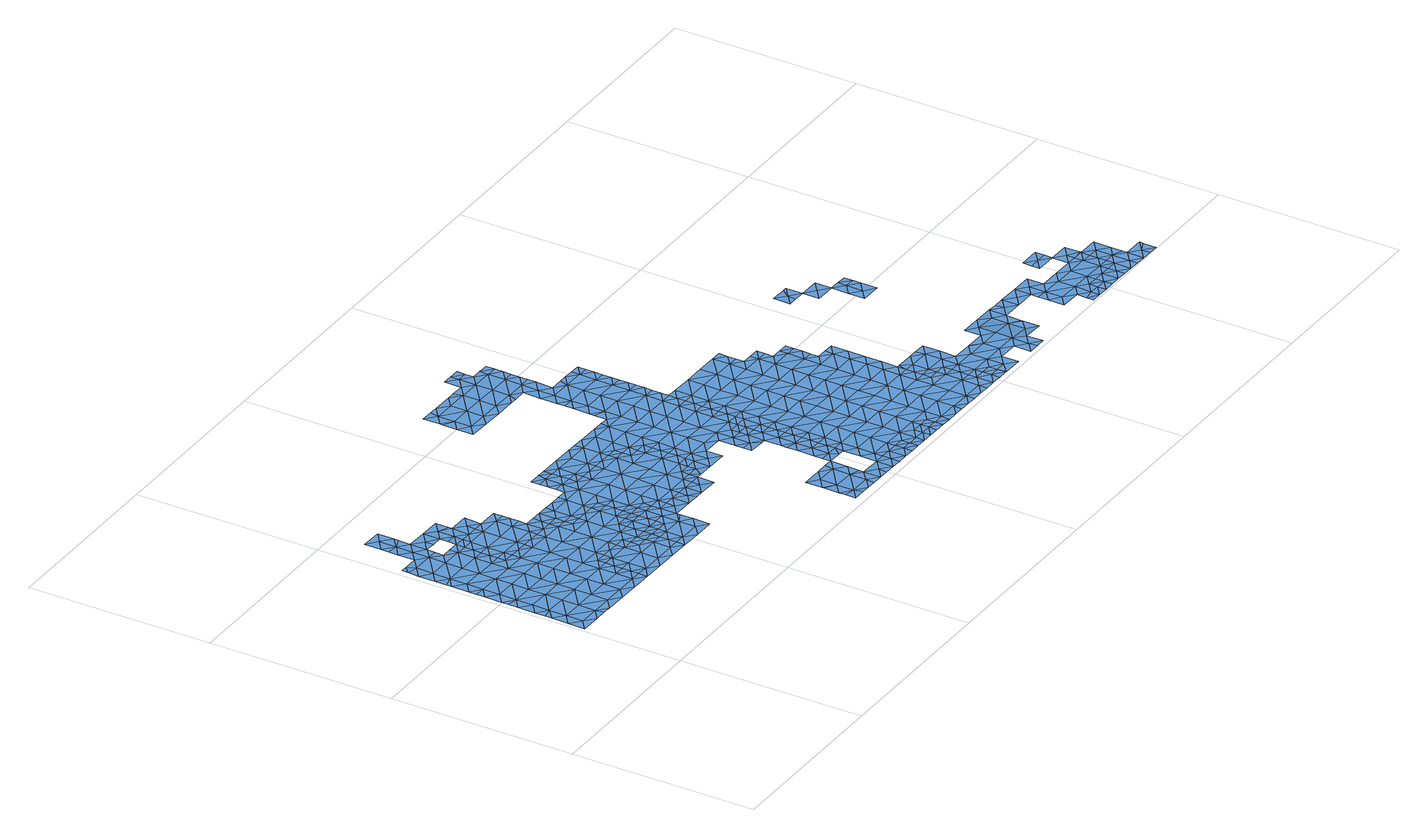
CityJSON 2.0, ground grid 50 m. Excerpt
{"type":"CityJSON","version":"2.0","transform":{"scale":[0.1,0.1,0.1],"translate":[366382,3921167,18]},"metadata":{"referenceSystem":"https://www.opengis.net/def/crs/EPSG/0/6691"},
"CityObjects":{
"waterbody1":{"type":"WaterBody","attributes":{"name":"9","class":"1140","function":"1","WaterBodyRiverFloodingRiskAttribute.description":"5","WaterBodyRiverFloodingRiskAttribute.rankOrg":"1","WaterBodyRiverFloodingRiskAttribute.adminType":"2","WaterBodyRiverFloodingRiskAttribute.scale":"L1"},"geometry":[{"type":"MultiSurface","lod":"1","boundaries":[[[0,1,2]],[[2,1,3]],[[2,3,4]],[[2,4,5]],[[2,5,6]],[[7,6,5]],[[8,9,10]],[[10,11,12]],[[10,12,13]],[[10,13,8]],[[8,13,14]],[[15,14,13]],[[16,17,18]],[[19,17,16]],[[17,19,20]],[[21,20,19]],[[20,21,22]],[[23,22,21]],[[22,23,24]],[[23,25,24]],[[26,27,28]],[[29,30,31]],[[32,33,34]],[[29,35,36]],[[37,33,32]],[[38,28,27]],[[38,27,39]],[[40,39,27]],[[41,42,43]],[[44,41,43]],[[45,44,46]],[[45,46,32]],[[47,45,32]],[[48,49,37]],[[50,51,52]],[[53,54,50]],[[55,56,53]],[[55,57,56]],[[55,53,58]],[[58,59,60]],[[60,61,62]],[[63,64,65]],[[66,67,68]],[[69,70,71]],[[62,72,1]],[[73,71,70]],[[74,71,73]],[[68,71,74]],[[67,71,68]],[[71,67,75]],[[1,72,3]],[[4,3,76]],[[6,0,2]],[[10,9,77]],[[13,12,15]],[[11,10,18]],[[78,19,16]],[[79,17,20]],[[80,79,20]],[[19,81,21]],[[80,20,22]],[[82,23,21]],[[22,24,83]],[[84,83,24]],[[25,84,24]],[[85,40,27]],[[86,43,42]],[[44,43,46]],[[46,37,32]],[[34,47,32]],[[47,34,87]],[[87,34,88]],[[37,49,33]],[[35,89,36]],[[61,90,91]],[[92,93,91]],[[94,78,16]],[[93,95,91]],[[62,61,72]],[[91,72,61]],[[72,91,95]],[[72,95,3]],[[95,96,3]],[[4,76,77]],[[77,76,10]],[[10,76,18]],[[18,94,16]],[[76,94,18]],[[76,3,94]],[[96,94,3]],[[21,81,92]],[[92,82,21]],[[97,92,91]],[[97,91,98]],[[98,91,90]],[[99,98,90]],[[89,100,101]],[[102,100,48]],[[103,37,46]],[[104,103,105]],[[106,107,104]],[[102,108,109]],[[110,111,107]],[[112,113,111]],[[114,109,108]],[[115,116,113]],[[117,118,114]],[[75,119,69]],[[75,69,71]],[[120,121,68]],[[121,66,68]],[[114,118,109]],[[100,102,109]],[[100,109,118]],[[100,118,101]],[[101,118,117]],[[122,101,117]],[[123,124,36]],[[124,125,36]],[[125,30,29]],[[36,125,29]],[[51,123,52]],[[52,123,36]],[[89,52,36]],[[50,52,89]],[[101,50,89]],[[101,122,50]],[[50,122,53]],[[53,122,58]],[[58,122,117]],[[59,58,117]],[[59,117,114]],[[126,127,116]],[[127,128,129]],[[61,60,90]],[[130,99,90]],[[131,115,132]],[[133,134,135]],[[136,112,137]],[[138,139,136]],[[136,140,138]],[[141,73,70]],[[73,142,74]],[[143,68,74]],[[144,26,28]],[[120,68,143]],[[144,143,26]],[[26,143,74]],[[142,26,74]],[[26,142,145]],[[145,146,147]],[[110,107,106]],[[110,106,148]],[[43,103,46]],[[105,103,43]],[[43,86,105]],[[86,149,105]],[[147,150,145]],[[145,150,26]],[[150,27,26]],[[85,27,150]],[[151,40,85]],[[149,152,105]],[[152,104,105]],[[153,104,152]],[[153,106,104]],[[148,146,110]],[[110,146,145]],[[110,145,142]],[[142,111,110]],[[142,112,111]],[[142,137,112]],[[137,142,73]],[[136,137,140]],[[140,137,73]],[[141,140,73]],[[139,138,154]],[[139,133,136]],[[136,133,135]],[[136,135,112]],[[135,113,112]],[[135,115,113]],[[115,135,132]],[[134,132,135]],[[131,155,115]],[[116,115,155]],[[126,116,155]],[[128,130,129]],[[129,130,90]],[[129,90,60]],[[129,60,59]],[[129,59,127]],[[127,59,116]],[[116,59,114]],[[116,114,113]],[[113,114,108]],[[113,108,111]],[[111,108,107]],[[102,107,108]],[[107,102,104]],[[102,48,104]],[[104,48,103]],[[103,48,37]],[[100,49,48]],[[49,100,89]],[[35,49,89]],[[49,35,33]],[[29,33,35]],[[33,29,34]],[[34,29,31]],[[88,34,31]],[[156,88,31]],[[31,30,156]],[[50,157,51]],[[157,50,54]],[[56,54,53]],[[65,57,55]],[[65,55,63]],[[58,63,55]],[[60,63,58]],[[63,60,62]],[[63,62,64]],[[64,62,158]],[[158,62,159]],[[1,159,62]],[[159,1,0]]]}]},
"waterbody2":{"type":"WaterBody","attributes":{"name":"9","class":"1140","function":"1","WaterBodyRiverFloodingRiskAttribute.description":"5","WaterBodyRiverFloodingRiskAttribute.rankOrg":"2","WaterBodyRiverFloodingRiskAttribute.adminType":"2","WaterBodyRiverFloodingRiskAttribute.scale":"L1"},"geometry":[{"type":"MultiSurface","lod":"1","boundaries":[[[160,161,162]],[[147,146,162]],[[161,163,151]],[[161,164,163]],[[165,163,164]],[[166,163,165]],[[149,86,167]],[[162,150,147]],[[85,150,162]],[[163,166,168]],[[39,40,168]],[[42,41,169]],[[148,160,146]],[[42,169,86]],[[169,167,86]],[[161,167,169]],[[161,160,167]],[[167,152,149]],[[161,151,162]],[[153,152,160]],[[161,169,164]],[[170,165,171]],[[165,172,171]],[[169,41,173]],[[164,169,173]],[[172,164,173]],[[160,152,167]],[[146,160,162]],[[162,151,85]],[[40,151,163]],[[165,164,172]],[[165,170,166]],[[148,106,160]],[[168,40,163]],[[106,153,160]]]}]},
"waterbody3":{"type":"WaterBody","attributes":{"name":"9","class":"1140","function":"1","WaterBodyRiverFloodingRiskAttribute.description":"5","WaterBodyRiverFloodingRiskAttribute.rankOrg":"2","WaterBodyRiverFloodingRiskAttribute.adminType":"2","WaterBodyRiverFloodingRiskAttribute.scale":"L1"},"geometry":[{"type":"MultiSurface","lod":"1","boundaries":[[[174,28,175]],[[176,38,39]],[[174,175,177]],[[174,177,178]],[[178,121,120]],[[120,143,174]],[[28,38,175]],[[174,143,144]],[[176,179,175]],[[38,176,175]],[[178,120,174]],[[144,28,174]],[[180,177,175]],[[180,175,179]]]}]},
"waterbody4":{"type":"WaterBody","attributes":{"name":"9","class":"1140","function":"1","WaterBodyRiverFloodingRiskAttribute.description":"5","WaterBodyRiverFloodingRiskAttribute.rankOrg":"2","WaterBodyRiverFloodingRiskAttribute.adminType":"2","WaterBodyRiverFloodingRiskAttribute.scale":"L1"},"geometry":[{"type":"MultiSurface","lod":"1","boundaries":[[[181,182,183]],[[184,185,186]],[[184,187,185]],[[184,188,187]],[[189,188,184]],[[189,119,188]],[[69,119,189]],[[119,190,188]],[[75,190,119]],[[189,184,191]],[[192,191,184]],[[191,192,193]],[[194,192,195]],[[196,197,198]],[[195,199,194]],[[199,195,196]],[[195,200,196]],[[193,201,191]],[[191,201,202]],[[195,192,184]],[[198,203,196]],[[191,204,189]],[[204,70,189]],[[188,190,187]],[[205,185,187]],[[182,185,205]],[[185,182,206]],[[181,206,182]],[[207,208,209]],[[183,182,210]],[[84,211,212]],[[84,213,211]],[[25,213,84]],[[25,23,213]],[[214,213,23]],[[215,213,214]],[[215,216,213]],[[215,217,216]],[[218,217,215]],[[218,155,217]],[[126,155,218]],[[99,130,215]],[[215,98,99]],[[97,82,92]],[[82,97,214]],[[98,214,97]],[[128,218,130]],[[128,127,218]],[[205,210,182]],[[187,219,205]],[[220,205,219]],[[221,205,220]],[[221,222,205]],[[223,222,221]],[[223,221,224]],[[223,224,225]],[[224,226,225]],[[224,207,226]],[[224,227,207]],[[227,224,228]],[[220,228,224]],[[228,229,227]],[[228,230,229]],[[231,227,229]],[[227,231,232]],[[209,233,207]],[[234,207,233]],[[235,223,236]],[[235,237,223]],[[237,238,223]],[[239,240,238]],[[237,239,238]],[[241,242,243]],[[242,236,225]],[[243,242,225]],[[126,218,127]],[[155,131,217]],[[218,215,130]],[[216,217,244]],[[214,98,215]],[[214,23,82]],[[211,213,216]],[[245,212,211]],[[246,247,229]],[[248,246,229]],[[248,229,230]],[[219,230,228]],[[187,190,219]],[[249,250,66]],[[121,249,66]],[[75,67,190]],[[238,240,251]],[[238,222,223]],[[210,205,222]],[[252,183,210]],[[253,200,195]],[[186,253,195]],[[254,255,202]],[[154,202,255]],[[154,204,202]],[[154,138,204]],[[139,154,256]],[[139,256,133]],[[133,256,257]],[[258,257,256]],[[259,260,244]],[[211,244,260]],[[211,216,244]],[[211,260,245]],[[259,244,257]],[[261,257,244]],[[217,261,244]],[[217,132,261]],[[131,132,217]],[[262,185,206]],[[184,186,195]],[[220,219,228]],[[221,220,224]],[[236,223,225]],[[140,141,138]],[[250,67,66]],[[67,250,190]],[[190,250,219]],[[219,250,230]],[[250,248,230]],[[249,248,250]],[[243,225,226]],[[196,203,199]],[[201,254,202]],[[256,154,255]],[[191,202,204]],[[138,141,204]],[[257,261,133]],[[255,258,256]],[[132,134,261]],[[134,133,261]],[[226,207,234]],[[208,207,227]],[[263,229,247]],[[141,70,204]],[[70,69,189]],[[263,231,229]],[[232,208,227]],[[251,264,238]],[[238,264,222]],[[264,210,222]],[[265,210,264]],[[265,252,210]],[[266,252,265]],[[262,186,185]],[[200,267,196]],[[267,197,196]],[[197,267,268]]]}]},
"waterbody5":{"type":"WaterBody","attributes":{"name":"9","class":"1140","function":"1","WaterBodyRiverFloodingRiskAttribute.description":"5","WaterBodyRiverFloodingRiskAttribute.rankOrg":"1","WaterBodyRiverFloodingRiskAttribute.adminType":"2","WaterBodyRiverFloodingRiskAttribute.scale":"L1"},"geometry":[{"type":"MultiSurface","lod":"1","boundaries":[[[269,270,271]],[[249,121,272]],[[246,249,272]],[[249,246,248]],[[231,273,274]],[[179,176,275]],[[177,276,272]],[[272,276,247]],[[274,208,232]],[[277,278,279]],[[277,233,278]],[[170,171,280]],[[280,166,170]],[[276,281,282]],[[283,273,231]],[[280,281,275]],[[168,275,39]],[[281,280,270]],[[209,208,278]],[[282,281,284]],[[284,281,269]],[[270,280,285]],[[232,231,274]],[[273,286,274]],[[280,171,285]],[[180,179,276]],[[282,273,283]],[[275,168,166]],[[283,231,263]],[[263,247,283]],[[178,272,121]],[[279,208,274]],[[275,281,179]],[[176,39,275]],[[177,180,276]],[[276,282,247]],[[177,272,178]],[[247,246,272]],[[247,282,283]],[[279,274,286]],[[208,279,278]],[[233,209,278]],[[270,285,271]],[[270,269,281]],[[166,280,275]],[[179,281,276]]]}]},
"waterbody6":{"type":"WaterBody","attributes":{"name":"9","class":"1140","function":"1","WaterBodyRiverFloodingRiskAttribute.description":"5","WaterBodyRiverFloodingRiskAttribute.rankOrg":"1","WaterBodyRiverFloodingRiskAttribute.adminType":"2","WaterBodyRiverFloodingRiskAttribute.scale":"L1"},"geometry":[{"type":"MultiSurface","lod":"1","boundaries":[[[287,288,289]],[[290,291,292]],[[293,291,290]],[[293,294,291]],[[295,296,297]],[[295,298,296]],[[299,298,300]],[[299,301,298]],[[302,301,299]],[[303,301,302]],[[304,305,306]],[[304,307,308]],[[308,307,309]],[[310,309,307]],[[310,311,309]],[[310,312,311]],[[313,314,299]],[[315,234,233]],[[316,317,318]],[[319,317,320]],[[321,320,322]],[[323,322,324]],[[325,326,327]],[[328,329,324]],[[326,330,331]],[[332,333,334]],[[292,291,332]],[[335,305,336]],[[337,338,339]],[[340,338,341]],[[342,343,341]],[[344,343,342]],[[345,341,343]],[[345,340,341]],[[346,340,345]],[[347,348,349]],[[346,350,351]],[[352,353,354]],[[355,352,354]],[[356,357,355]],[[358,359,360]],[[287,359,288]],[[361,362,288]],[[363,364,356]],[[362,361,365]],[[366,365,367]],[[239,367,240]],[[363,264,251]],[[265,264,363]],[[363,266,265]],[[368,183,252]],[[369,183,368]],[[370,206,369]],[[253,370,200]],[[206,181,369]],[[181,183,369]],[[262,206,370]],[[253,186,370]],[[262,370,186]],[[234,315,371]],[[372,373,374]],[[242,241,375]],[[319,376,377]],[[378,379,380]],[[378,380,375]],[[380,381,375]],[[375,236,242]],[[366,237,235]],[[366,367,237]],[[239,237,367]],[[235,236,366]],[[366,236,375]],[[375,381,366]],[[366,381,365]],[[381,382,365]],[[382,383,384]],[[385,386,383]],[[323,387,322]],[[294,388,389]],[[294,389,291]],[[332,291,333]],[[389,333,291]],[[243,226,371]],[[390,391,392]],[[362,365,393]],[[365,382,393]],[[393,382,394]],[[394,395,396]],[[383,386,384]],[[384,386,397]],[[382,384,394]],[[394,384,395]],[[397,395,384]],[[396,390,394]],[[394,390,392]],[[394,392,393]],[[393,392,362]],[[289,362,392]],[[289,288,362]],[[398,287,289]],[[399,287,398]],[[346,351,340]],[[351,350,400]],[[351,400,401]],[[401,358,351]],[[351,358,360]],[[351,360,340]],[[340,360,338]],[[360,359,287]],[[360,287,338]],[[338,287,339]],[[399,339,287]],[[402,398,289]],[[402,289,403]],[[403,289,392]],[[391,403,392]],[[329,323,324]],[[387,404,322]],[[321,322,404]],[[405,376,319]],[[319,320,405]],[[406,385,407]],[[407,385,383]],[[407,383,376]],[[376,383,377]],[[377,383,382]],[[377,382,381]],[[380,377,381]],[[379,377,380]],[[377,379,319]],[[318,317,319]],[[379,318,319]],[[378,374,373]],[[374,378,375]],[[374,375,241]],[[374,241,372]],[[315,372,371]],[[371,372,241]],[[371,241,243]],[[371,226,234]],[[370,408,200]],[[408,370,369]],[[409,369,368]],[[409,368,354]],[[410,354,368]],[[354,410,355]],[[410,356,355]],[[410,363,356]],[[363,410,266]],[[266,410,368]],[[252,266,368]],[[251,240,363]],[[240,364,363]],[[367,364,240]],[[364,367,365]],[[364,365,361]],[[364,361,356]],[[356,361,357]],[[357,361,288]],[[357,288,359]],[[358,357,359]],[[357,358,355]],[[355,358,401]],[[411,355,401]],[[355,411,352]],[[348,350,346]],[[348,346,349]],[[349,346,345]],[[301,349,296]],[[296,349,345]],[[296,345,343]],[[412,296,343]],[[413,412,343]],[[344,413,343]],[[414,342,341]],[[414,341,415]],[[415,341,338]],[[337,415,338]],[[312,314,311]],[[416,308,309]],[[336,308,416]],[[305,304,308]],[[417,317,316]],[[418,317,417]],[[419,317,418]],[[419,320,317]],[[320,419,322]],[[419,324,322]],[[327,324,419]],[[326,324,327]],[[326,328,324]],[[331,328,326]],[[334,330,332]],[[330,326,332]],[[332,326,420]],[[421,297,412]],[[422,421,412]],[[423,422,412]],[[325,420,326]],[[332,420,292]],[[424,309,311]],[[354,353,409]],[[347,349,303]],[[303,349,301]],[[314,302,299]],[[313,299,300]],[[300,425,313]],[[298,301,296]],[[297,296,412]],[[423,412,413]],[[426,335,427]],[[335,426,428]],[[305,335,428]],[[335,336,429]],[[430,431,432]],[[433,424,434]],[[434,424,311]],[[434,311,313]],[[434,313,435]],[[434,435,436]],[[305,428,306]],[[336,305,308]],[[335,429,427]],[[429,437,427]],[[438,439,440]],[[441,438,433]],[[442,441,433]],[[443,444,439]],[[439,444,440]],[[336,416,431]],[[309,424,416]],[[434,445,433]],[[313,311,314]],[[435,313,425]],[[436,445,434]],[[433,445,442]],[[441,442,446]],[[429,447,437]],[[353,448,409]],[[448,449,409]],[[408,450,451]],[[408,451,268]],[[268,267,408]],[[408,267,200]],[[408,369,450]],[[450,369,409]],[[451,450,449]],[[449,450,409]],[[429,452,453]],[[336,452,429]],[[336,431,452]],[[452,431,430]],[[432,431,454]],[[454,431,455]],[[455,431,416]],[[424,455,416]],[[455,424,433]],[[452,430,453]],[[456,454,440]],[[455,440,454]],[[455,438,440]],[[444,456,440]],[[455,433,438]],[[447,429,453]]]}]},
"waterbody7":{"type":"WaterBody","attributes":{"name":"9","class":"1140","function":"1","WaterBodyRiverFloodingRiskAttribute.description":"5","WaterBodyRiverFloodingRiskAttribute.rankOrg":"1","WaterBodyRiverFloodingRiskAttribute.adminType":"2","WaterBodyRiverFloodingRiskAttribute.scale":"L1"},"geometry":[{"type":"MultiSurface","lod":"1","boundaries":[[[457,458,459]],[[458,460,459]],[[461,462,463]],[[461,463,464]],[[465,464,463]],[[466,465,463]],[[465,467,468]],[[468,467,469]],[[469,467,470]],[[471,469,470]],[[460,458,472]],[[458,473,472]],[[474,460,472]],[[460,474,475]],[[459,476,457]],[[477,476,459]],[[459,467,477]],[[478,479,480]],[[462,480,479]],[[457,293,481]],[[467,459,470]],[[462,479,463]],[[482,464,468]],[[466,463,479]],[[464,465,468]],[[482,468,469]],[[483,480,462]],[[483,484,480]],[[485,480,484]],[[480,485,478]],[[478,485,486]],[[460,487,470]],[[488,457,481]],[[470,487,471]],[[460,489,487]],[[475,489,460]],[[488,490,491]],[[490,492,491]],[[458,491,492]],[[491,458,457]],[[459,460,470]],[[491,457,488]],[[473,458,492]],[[476,293,457]]]}]},
"waterbody8":{"type":"WaterBody","attributes":{"name":"9","class":"1140","function":"1","WaterBodyRiverFloodingRiskAttribute.description":"5","WaterBodyRiverFloodingRiskAttribute.rankOrg":"2","WaterBodyRiverFloodingRiskAttribute.adminType":"2","WaterBodyRiverFloodingRiskAttribute.scale":"L1"},"geometry":[{"type":"MultiSurface","lod":"1","boundaries":[[[465,493,494]],[[465,466,493]],[[494,495,388]],[[494,493,495]],[[466,479,493]],[[389,388,496]],[[388,495,496]],[[333,389,496]],[[497,330,334]],[[334,333,497]],[[405,320,498]],[[405,407,376]],[[333,496,497]],[[493,479,499]],[[320,321,498]],[[495,493,500]],[[407,405,498]],[[331,501,328]],[[331,330,501]],[[330,497,501]],[[479,478,499]],[[500,493,499]],[[321,404,498]],[[501,502,328]],[[502,323,329]],[[496,495,503]],[[329,328,502]],[[404,406,498]],[[478,486,499]],[[495,500,503]],[[407,498,406]],[[502,504,323]],[[497,496,505]],[[387,323,504]],[[484,506,485]],[[404,387,504]],[[499,507,500]],[[496,503,505]],[[508,406,404]],[[501,509,502]],[[504,508,404]],[[485,510,486]],[[501,497,509]],[[485,506,510]],[[499,486,507]],[[500,511,503]],[[497,505,509]],[[502,512,504]],[[508,513,406]],[[385,513,386]],[[486,510,507]],[[385,406,513]],[[506,514,510]],[[515,508,504]],[[503,516,505]],[[500,507,511]],[[502,509,512]],[[514,517,510]],[[397,386,518]],[[506,519,514]],[[386,513,518]],[[395,397,518]],[[507,510,517]],[[505,520,509]],[[503,511,516]],[[504,512,515]],[[396,521,390]],[[396,395,521]],[[395,518,521]],[[513,508,522]],[[509,523,512]],[[521,524,390]],[[505,516,520]],[[508,515,522]],[[524,403,391]],[[391,390,524]],[[507,517,525]],[[518,513,526]],[[523,509,520]],[[511,507,527]],[[513,522,526]],[[528,403,524]],[[402,403,528]],[[517,529,525]],[[527,530,511]],[[507,525,527]],[[521,518,531]],[[516,511,530]],[[532,524,521]],[[512,523,533]],[[515,512,534]],[[515,535,522]],[[518,526,531]],[[529,536,525]],[[530,537,516]],[[538,523,520]],[[512,533,534]],[[539,521,531]],[[520,516,537]],[[524,540,528]],[[537,538,520]],[[532,521,539]],[[541,542,543]],[[532,540,524]],[[544,533,523]],[[515,534,535]],[[541,545,536]],[[546,525,536]],[[547,531,526]],[[526,522,548]],[[527,525,546]],[[541,543,545]],[[527,549,530]],[[533,544,534]],[[522,535,548]],[[546,536,545]],[[531,550,539]],[[543,551,545]],[[547,526,548]],[[547,550,531]],[[523,538,544]],[[534,552,535]],[[527,546,549]],[[539,553,532]],[[537,530,554]],[[551,555,545]],[[556,538,537]],[[554,530,549]],[[552,534,544]],[[555,557,545]],[[548,535,558]],[[553,539,550]],[[540,532,553]],[[559,544,538]],[[558,535,552]],[[546,545,557]],[[546,560,549]],[[537,554,556]],[[556,561,538]],[[551,562,555]],[[561,559,538]],[[547,548,563]],[[564,550,547]],[[565,552,544]],[[563,548,558]],[[566,540,553]],[[562,567,555]],[[560,546,557]],[[564,547,563]],[[554,549,568]],[[564,569,550]],[[570,557,555]],[[567,570,555]],[[571,561,556]],[[565,544,559]],[[549,560,568]],[[556,554,571]],[[572,566,553]],[[558,552,573]],[[558,574,563]],[[553,550,575]],[[576,560,557]],[[573,574,558]],[[554,568,571]],[[577,570,567]],[[552,565,573]],[[578,564,563]],[[550,569,575]],[[559,561,579]],[[572,553,575]],[[559,580,565]],[[557,570,576]],[[561,571,579]],[[579,580,559]],[[564,581,569]],[[577,582,570]],[[568,560,583]],[[563,574,578]],[[560,576,583]],[[575,569,584]],[[585,572,575]],[[582,586,570]],[[573,565,587]],[[588,585,575]],[[589,568,583]],[[588,575,584]],[[590,579,571]],[[587,565,580]],[[564,578,581]],[[571,568,591]],[[584,569,581]],[[586,592,570]],[[585,593,572]],[[592,583,576]],[[574,573,594]],[[595,578,574]],[[568,589,591]],[[596,586,582]],[[597,580,579]],[[576,570,592]],[[573,587,594]],[[594,595,574]],[[598,584,581]],[[599,581,578]],[[590,597,579]],[[589,583,600]],[[571,591,590]],[[601,587,580]],[[592,602,583]],[[603,599,578]],[[604,591,589]],[[605,604,589]],[[581,606,598]],[[596,607,586]],[[589,600,605]],[[608,606,581]],[[608,581,599]],[[600,583,602]],[[609,592,586]],[[587,610,594]],[[611,590,591]],[[578,595,603]],[[612,611,591]],[[601,580,597]],[[591,604,612]],[[586,607,609]],[[595,594,613]],[[614,600,602]],[[609,615,592]],[[616,602,592]],[[617,597,590]],[[618,599,603]],[[615,616,592]],[[619,620,595]],[[617,590,611]],[[607,621,609]],[[595,613,619]],[[587,601,610]],[[603,595,620]],[[622,614,602]],[[613,594,610]],[[623,618,603]],[[621,607,624]],[[625,622,602]],[[625,602,616]],[[597,626,601]],[[626,597,617]],[[603,620,623]],[[627,609,621]],[[628,613,610]],[[629,618,623]],[[630,610,601]],[[626,630,601]],[[624,631,621]],[[632,627,621]],[[632,621,631]],[[630,633,610]],[[628,610,633]],[[634,627,632]]]}]},
"waterbody9":{"type":"WaterBody","attributes":{"name":"9","class":"1140","function":"1","WaterBodyRiverFloodingRiskAttribute.description":"5","WaterBodyRiverFloodingRiskAttribute.rankOrg":"1","WaterBodyRiverFloodingRiskAttribute.adminType":"2","WaterBodyRiverFloodingRiskAttribute.scale":"L1"},"geometry":[{"type":"MultiSurface","lod":"1","boundaries":[[[529,514,635]],[[517,514,529]],[[536,529,541]],[[542,541,635]],[[529,635,541]],[[636,635,519]],[[635,636,542]],[[514,519,635]]]}]},
"waterbody10":{"type":"WaterBody","attributes":{"name":"9","class":"1140","function":"1","WaterBodyRiverFloodingRiskAttribute.description":"5","WaterBodyRiverFloodingRiskAttribute.rankOrg":"2","WaterBodyRiverFloodingRiskAttribute.adminType":"2","WaterBodyRiverFloodingRiskAttribute.scale":"L1"},"geometry":[{"type":"MultiSurface","lod":"1","boundaries":[[[637,638,639]],[[640,639,641]],[[639,642,643]],[[639,638,642]],[[643,641,639]],[[640,637,639]]]}]},
"waterbody11":{"type":"WaterBody","attributes":{"name":"9","class":"1140","function":"1","WaterBodyRiverFloodingRiskAttribute.description":"5","WaterBodyRiverFloodingRiskAttribute.rankOrg":"1","WaterBodyRiverFloodingRiskAttribute.adminType":"2","WaterBodyRiverFloodingRiskAttribute.scale":"L1"},"geometry":[{"type":"MultiSurface","lod":"1","boundaries":[[[644,645,646]],[[647,646,645]],[[648,649,650]],[[650,649,651]],[[652,653,654]],[[655,654,653]],[[656,657,658]],[[659,660,661]],[[661,660,612]],[[612,660,611]],[[656,658,662]],[[663,662,658]],[[664,665,666]],[[664,658,667]],[[664,668,658]],[[669,664,670]],[[671,669,670]],[[672,673,674]],[[672,675,673]],[[676,675,677]],[[676,677,678]],[[678,677,679]],[[675,672,677]],[[657,680,667]],[[671,670,681]],[[681,670,682]],[[625,616,683]],[[667,658,657]],[[684,665,664]],[[685,686,687]],[[686,685,688]],[[689,686,688]],[[689,688,674]],[[690,691,692]],[[691,690,693]],[[694,695,696]],[[695,694,697]],[[682,670,698]],[[682,698,677]],[[672,682,677]],[[672,674,682]],[[699,700,659]],[[701,622,702]],[[703,704,702]],[[653,703,655]],[[705,655,706]],[[654,655,705]],[[707,708,654]],[[651,649,707]],[[651,709,650]],[[709,647,645]],[[710,646,647]],[[700,699,711]],[[659,661,699]],[[677,712,679]],[[713,646,710]],[[615,609,714]],[[714,616,615]],[[683,616,714]],[[632,697,694]],[[697,632,631]],[[706,683,714]],[[683,706,655]],[[703,683,655]],[[683,703,702]],[[622,683,702]],[[683,622,625]],[[715,716,705]],[[716,654,705]],[[654,716,707]],[[716,651,707]],[[651,716,690]],[[692,651,690]],[[717,693,718]],[[701,702,699]],[[693,716,718]],[[716,715,718]],[[668,663,658]],[[718,715,719]],[[696,715,705]],[[651,720,709]],[[647,678,710]],[[678,713,710]],[[679,713,678]],[[679,721,713]],[[712,721,679]],[[698,680,712]],[[698,667,680]],[[670,667,698]],[[666,668,664]],[[684,664,669]],[[681,688,685]],[[674,688,682]],[[686,689,722]],[[693,690,716]],[[719,723,718]],[[632,694,634]],[[664,667,670]],[[688,681,682]],[[720,651,692]],[[661,612,604]],[[605,600,614]],[[605,614,701]],[[614,622,701]],[[701,604,605]],[[604,701,661]],[[701,699,661]],[[699,702,704]],[[704,711,699]],[[708,652,654]],[[707,649,708]],[[649,724,708]],[[648,724,649]],[[725,648,650]],[[709,725,650]],[[705,706,696]],[[706,694,696]],[[706,634,694]],[[718,723,717]],[[706,714,634]],[[627,634,714]],[[627,714,609]],[[645,725,709]],[[644,725,645]],[[712,677,698]]]}]},
"waterbody12":{"type":"WaterBody","attributes":{"name":"9","class":"1140","function":"1","WaterBodyRiverFloodingRiskAttribute.description":"5","WaterBodyRiverFloodingRiskAttribute.rankOrg":"1","WaterBodyRiverFloodingRiskAttribute.adminType":"2","WaterBodyRiverFloodingRiskAttribute.scale":"L1"},"geometry":[{"type":"MultiSurface","lod":"1","boundaries":[[[726,727,728]],[[728,643,726]],[[728,727,729]],[[729,643,728]]]}]},
"waterbody13":{"type":"WaterBody","attributes":{"name":"9","class":"1140","function":"1","WaterBodyRiverFloodingRiskAttribute.description":"5","WaterBodyRiverFloodingRiskAttribute.rankOrg":"1","WaterBodyRiverFloodingRiskAttribute.adminType":"2","WaterBodyRiverFloodingRiskAttribute.scale":"L1"},"geometry":[{"type":"MultiSurface","lod":"1","boundaries":[[[730,731,732]],[[733,730,732]],[[727,734,735]],[[731,736,735]],[[732,734,733]],[[735,734,732]],[[732,731,735]],[[736,737,735]],[[737,736,738]],[[735,737,727]]]}]},
"waterbody14":{"type":"WaterBody","attributes":{"name":"9","class":"1140","function":"1","WaterBodyRiverFloodingRiskAttribute.description":"5","WaterBodyRiverFloodingRiskAttribute.rankOrg":"2","WaterBodyRiverFloodingRiskAttribute.adminType":"2","WaterBodyRiverFloodingRiskAttribute.scale":"L1"},"geometry":[{"type":"MultiSurface","lod":"1","boundaries":[[[739,740,741]],[[742,740,739]],[[743,742,739]],[[743,739,744]],[[745,744,739]],[[739,741,745]]]}]},
"waterbody15":{"type":"WaterBody","attributes":{"name":"9","class":"1140","function":"1","WaterBodyRiverFloodingRiskAttribute.description":"5","WaterBodyRiverFloodingRiskAttribute.rankOrg":"2","WaterBodyRiverFloodingRiskAttribute.adminType":"2","WaterBodyRiverFloodingRiskAttribute.scale":"L1"},"geometry":[{"type":"MultiSurface","lod":"1","boundaries":[[[746,681,685]],[[747,746,687]],[[663,748,662]],[[749,748,750]],[[750,748,668]],[[751,669,746]],[[747,751,746]],[[751,752,753]],[[665,753,754]],[[752,754,753]],[[663,668,748]],[[671,681,746]],[[755,756,750]],[[755,750,757]],[[757,750,665]],[[685,687,746]],[[746,669,671]],[[684,669,753]],[[684,753,665]],[[666,750,668]],[[757,665,754]],[[750,756,749]],[[666,665,750]],[[753,669,751]],[[755,757,758]],[[759,758,757]],[[760,761,762]],[[758,760,762]],[[763,762,761]],[[763,764,762]],[[762,764,755]],[[755,758,762]],[[748,765,662]],[[754,759,757]],[[748,749,765]]]}]},
"waterbody16":{"type":"WaterBody","attributes":{"name":"9","class":"1140","function":"1","WaterBodyRiverFloodingRiskAttribute.description":"5","WaterBodyRiverFloodingRiskAttribute.rankOrg":"2","WaterBodyRiverFloodingRiskAttribute.adminType":"2","WaterBodyRiverFloodingRiskAttribute.scale":"L1"},"geometry":[{"type":"MultiSurface","lod":"1","boundaries":[[[657,656,766]],[[766,744,657]],[[656,767,766]],[[768,744,766]],[[767,768,766]],[[767,656,662]]]}]}
},
"vertices":[
[14,729,5],[42,706,5],[43,752,6],[100,751,6],[72,774,6],[33,775,6],[15,758,6],[15,775,6],[73,867,6],[73,846,6],[101,843,6],[130,854,6],[130,866,6],[102,890,6],[74,913,6],[131,912,6],[157,796,6],[186,819,6],[129,820,6],[185,773,6],[214,795,6],[213,749,6],[242,772,6],[241,726,5],[270,748,6],[270,725,5],[435,422,5],[435,376,5],[463,399,5],[37,336,5],[8,313,5],[36,290,5],[150,288,5],[94,335,5],[93,289,5],[94,381,5],[37,382,5],[150,334,5],[463,376,5],[463,353,5],[434,353,5],[291,263,5],[291,286,5],[263,286,5],[234,264,5],[178,264,5],[206,287,5],[121,265,5],[208,380,5],[151,380,5],[39,475,5],[10,452,5],[38,428,5],[40,521,5],[11,498,5],[40,567,5],[12,544,5],[12,568,5],[97,566,5],[154,565,5],[98,612,5],[98,659,5],[42,659,5],[41,613,5],[13,637,5],[12,590,5],[521,467,5],[522,490,5],[493,468,5],[494,537,5],[465,538,5],[493,514,5],[99,705,5],[437,515,5],[436,469,5],[522,514,5],[100,797,6],[72,821,6],[157,773,6],[243,818,6],[242,781,6],[185,750,6],[213,726,5],[299,771,6],[298,725,5],[406,377,5],[292,309,5],[97,266,5],[64,266,5],[95,427,5],[155,658,5],[156,704,5],[185,727,5],[156,727,5],[128,774,6],[128,727,5],[128,751,6],[184,703,5],[184,680,5],[183,657,5],[152,427,5],[96,474,5],[208,426,5],[207,333,5],[264,379,5],[264,332,5],[293,401,5],[265,425,5],[266,471,5],[209,472,5],[322,424,5],[323,470,5],[323,517,5],[267,517,5],[210,518,5],[267,564,5],[210,564,5],[153,519,5],[152,473,5],[522,537,5],[492,445,5],[521,444,5],[96,520,5],[9,406,5],[9,377,5],[9,359,5],[211,588,5],[182,588,5],[183,611,5],[154,611,5],[183,634,5],[268,587,5],[296,586,5],[353,585,5],[324,586,5],[324,563,5],[381,562,5],[380,516,5],[409,561,5],[381,585,5],[409,538,5],[437,538,5],[379,469,5],[464,445,5],[464,422,5],[379,423,5],[350,401,5],[378,400,5],[322,401,5],[292,332,5],[407,400,5],[406,353,5],[292,355,5],[293,378,5],[409,585,5],[239,587,5],[7,267,5],[11,479,5],[13,651,5],[14,683,5],
[321,378,5],[377,331,5],[378,377,5],[434,330,5],[377,285,5],[433,284,5],[462,306,5],[321,332,5],[462,330,5],[320,285,5],[462,283,5],[461,260,5],[405,261,5],[348,262,5],
[492,422,5],[491,375,5],[491,352,5],[520,398,5],[520,421,5],[519,352,5],[520,375,5],
[665,627,5],[665,604,5],[694,627,5],[552,606,5],[608,605,5],[580,628,5],[608,558,5],[551,559,5],[494,560,5],[550,513,5],[495,606,5],[524,629,5],[495,630,5],[524,652,5],[552,652,5],[553,698,5],[559,721,5],[525,722,5],[524,675,5],[581,674,5],[467,630,5],[438,607,5],[525,698,5],[437,561,5],[664,558,5],[637,627,5],[719,418,4],[690,395,4],[719,395,4],[722,603,5],[326,701,5],[355,724,5],[269,702,5],[213,703,5],[212,657,5],[269,656,5],[268,610,5],[211,611,5],[607,512,5],[664,511,5],[720,511,5],[721,557,5],[777,510,5],[720,464,4],[777,464,4],[748,441,4],[662,419,4],[663,465,4],[606,420,4],[606,466,4],[634,396,4],[662,396,4],[747,395,4],[747,418,4],[806,509,5],[805,486,5],[806,532,5],[778,556,5],[806,556,5],[807,579,5],[805,440,4],[805,463,4],[776,440,4],[325,655,5],[354,701,5],[577,420,4],[577,397,4],[578,443,4],[549,444,5],[550,467,5],[778,579,5],[722,626,5],[581,651,5],[438,630,5],[410,631,5],[381,608,5],[353,632,5],[382,631,5],[354,655,5],[354,678,5],[325,609,5],[609,628,5],[605,397,4],[750,580,5],[750,603,5],[751,626,5],[581,698,5],[582,721,5],
[576,305,5],[547,282,5],[575,259,5],[549,421,5],[633,350,4],[662,373,4],[491,329,5],[548,374,5],[746,348,4],[718,372,4],[690,349,4],[490,283,5],[547,328,5],[576,351,4],[605,374,4],[576,342,5],[518,259,5],[669,350,4],
[1007,691,4],[949,646,4],[1006,645,4],[971,184,4],[999,183,4],[971,206,4],[971,160,4],[1009,160,4],[962,900,4],[953,877,4],[982,900,4],[925,900,4],[897,924,4],[926,947,5],[896,878,4],[868,901,4],[867,855,4],[699,950,5],[671,974,5],[642,951,5],[755,949,5],[727,973,5],[784,972,5],[812,948,5],[841,971,5],[833,948,5],[898,970,5],[869,948,5],[761,394,4],[917,370,4],[945,369,4],[917,392,4],[946,415,4],[974,391,4],[1002,391,4],[1002,368,4],[1030,344,4],[1001,322,4],[972,282,4],[1001,275,4],[973,299,4],[1029,298,4],[1030,321,4],[1029,252,4],[1029,275,4],[1000,229,4],[1028,206,4],[1028,229,4],[671,1020,5],[728,1019,5],[1036,737,4],[1008,737,4],[1036,714,4],[952,785,4],[1008,784,4],[1037,806,4],[1009,830,4],[1037,829,4],[952,831,4],[895,785,4],[867,832,4],[867,809,4],[895,832,4],[866,763,4],[894,739,4],[809,717,5],[752,718,5],[780,695,5],[837,694,5],[836,648,5],[893,647,4],[893,693,4],[950,692,4],[951,738,4],[892,600,4],[949,600,4],[779,602,5],[835,601,5],[891,554,4],[834,509,5],[835,555,5],[723,649,5],[666,650,5],[609,651,5],[776,417,4],[804,394,4],[861,393,4],[833,416,4],[833,463,4],[975,437,4],[947,461,4],[861,439,4],[918,438,4],[890,462,4],[891,508,4],[947,507,4],[1003,460,4],[1004,506,4],[1032,460,4],[1032,483,4],[1030,367,4],[1027,159,4],[1028,182,4],[1034,575,4],[1034,598,4],[1006,599,4],[948,553,4],[1005,553,4],[1033,529,4],[1033,552,4],[1033,506,4],[1035,668,4],[1035,691,4],[866,751,4],[865,716,4],[1035,645,4],[1034,621,4],[1031,390,4],[974,414,4],[1032,437,4],[1003,437,4],[610,697,5],[723,695,5],[779,648,5],[842,717,4],[1010,876,4],[1038,853,4],[1037,783,4],[1036,760,4],[785,1018,5],[917,346,4],[962,345,4],[973,345,4],[972,253,4],[1010,899,4],[1038,899,4],[1038,876,4],[842,1017,5],[926,970,5],[643,1036,5],[643,1043,5],[643,997,5],[672,1066,5],[757,1088,5],[785,1064,5],[779,1088,5],[899,1063,5],[898,1016,5],[926,993,5],[927,1016,5],[644,1090,5],[871,1086,5],[871,1109,5],[843,1110,5],[899,1086,5],[927,1062,5],[872,1132,5],[843,1133,5],[927,1039,5],[928,1085,5],[676,1089,5],[721,719,5],[695,719,5],[666,696,5],[638,720,5],[729,1065,5],[701,1089,5],[814,1087,5],[842,1063,5],[815,1133,5],
[942,137,4],[884,92,4],[941,91,4],[884,46,4],[1054,20,4],[1082,20,4],[1054,43,4],[1025,21,4],[1026,67,4],[1054,66,4],[969,68,4],[997,44,4],[969,22,4],[941,45,4],[940,22,4],[856,69,4],[856,110,4],[856,53,4],[855,23,4],[970,114,4],[969,81,4],[1111,66,4],[1083,66,4],[1111,43,4],[947,161,4],[997,21,4],[1110,19,4],[1139,19,4],[1139,42,4],[1139,65,4],[912,22,4],[914,161,4],[890,23,4],[857,162,4],[885,138,4],[856,116,4],
[1055,90,4],[1027,113,4],[1055,136,4],[1056,182,4],[1057,228,4],[1003,414,4],[1111,89,4],[1112,135,4],[1057,274,4],[1058,321,4],[1113,181,4],[1059,367,4],[1114,227,4],[1167,19,4],[1168,88,4],[1060,413,4],[1114,274,4],[1168,42,4],[1169,134,4],[1115,320,4],[1060,459,4],[1196,41,4],[1116,366,4],[1170,180,4],[1196,64,4],[1061,506,4],[1196,18,4],[1170,227,4],[1062,552,4],[1116,412,4],[1171,273,4],[1062,598,4],[1225,87,4],[1117,458,4],[1226,133,4],[1063,644,4],[1225,64,4],[1226,179,4],[1118,505,4],[1119,597,4],[1172,319,4],[1172,365,4],[1173,411,4],[1253,64,4],[1227,226,4],[1228,272,4],[1118,551,4],[1120,643,4],[1253,40,4],[1252,17,4],[1281,17,4],[1228,318,4],[1281,40,4],[1282,86,4],[1174,504,4],[1174,458,4],[1282,132,4],[1175,550,4],[1309,16,4],[1229,364,4],[1176,596,4],[1283,179,4],[1338,39,4],[1284,225,4],[1338,85,4],[1230,411,4],[1285,317,4],[1339,132,4],[1284,271,4],[1337,16,4],[1230,457,4],[1231,503,4],[1286,364,4],[1176,642,4],[1366,16,4],[1340,178,4],[1232,549,4],[1394,38,4],[1340,224,4],[1233,642,4],[1286,410,4],[1287,456,4],[1233,595,4],[1395,85,4],[1394,15,4],[1288,502,4],[1341,270,4],[1342,316,4],[1289,548,4],[1423,15,4],[1396,131,4],[1261,572,4],[1261,618,4],[1451,37,4],[1343,363,4],[1261,595,4],[1397,177,4],[1398,269,4],[1397,223,4],[1452,84,4],[1262,641,4],[1343,409,4],[1344,455,4],[1451,14,4],[1399,316,4],[1289,571,4],[1317,525,4],[1425,153,4],[1399,362,4],[1453,130,4],[1345,501,4],[1425,200,4],[1425,177,4],[1317,571,4],[1479,14,4],[1317,548,4],[1480,60,4],[1400,408,4],[1426,246,4],[1426,223,4],[1372,432,4],[1453,153,4],[1480,83,4],[1481,106,4],[1427,292,4],[1345,524,4],[1372,455,4],[1373,478,4],[1508,37,4],[1481,153,4],[1373,501,4],[1508,14,4],[1481,129,4],[1427,338,4],[1508,60,4],[1400,431,4],[1373,524,4],[1428,385,4],[1536,13,4],[1536,36,4],[1429,431,4],[1537,59,4],
[1224,41,4],[1224,18,4],
[1546,660,4],[1545,614,4],[1574,637,4],[1591,659,4],[1602,659,4],[1571,613,4],[1602,613,4],
[1793,194,1],[1794,171,1],[1822,194,1],[1822,148,1],[1709,195,3],[1680,173,4],[1737,172,1],[1736,126,1],[1598,151,4],[1595,151,4],[1623,127,4],[1566,128,4],[2077,144,1],[2049,144,1],[2077,121,1],[1483,245,4],[1433,246,4],[1454,222,4],[2105,143,1],[2105,120,1],[2076,74,1],[2104,51,1],[2104,74,1],[2020,121,1],[2105,97,1],[2047,52,1],[2019,75,1],[2019,52,1],[1906,77,1],[1877,54,1],[1934,53,1],[1878,100,1],[1878,127,1],[1907,123,1],[1879,147,1],[1907,169,1],[1992,145,1],[1991,53,1],[1963,76,1],[1509,129,4],[2076,51,1],[1990,29,1],[1962,7,1],[1990,6,1],[1962,30,1],[1933,24,1],[1736,79,1],[1764,56,1],[1764,102,1],[1707,57,3],[1565,36,4],[1593,12,4],[1593,58,4],[1539,13,4],[1963,122,1],[1511,221,4],[1505,245,4],[1453,176,4],[1510,175,4],[1538,152,4],[1539,198,4],[1622,81,4],[1565,82,4],[1680,127,4],[1652,150,4],[1765,148,1],[1850,170,1],[1539,244,4],[1935,146,1],[1879,193,1],[1509,83,4],[1650,58,4],[1679,80,4],[1706,11,4],[1678,34,4],[1649,11,4],[1764,107,1],[1936,192,1],[1933,7,1],[1680,11,4],[1652,196,4],[1766,195,1],
[1601,567,4],[1658,566,4],[1630,590,4],[1658,612,4],
[1713,473,4],[1714,519,4],[1685,496,4],[1656,474,4],[1657,520,4],[1686,542,4],[1714,540,4],[1688,566,4],[1714,565,4],
[2021,214,1],[1993,237,1],[1993,213,1],[2050,237,1],[2050,213,1],[2049,190,1],[1993,191,1],
[2019,29,1],[2018,6,1],[2134,120,1],[2162,96,1],[2133,74,1],[2047,6,1],[2075,5,1],[2075,28,1],[2103,5,1],[2161,50,1],[2161,63,1],[2132,27,1],[2160,4,1],[2132,4,1],[2189,3,1],[2217,3,1],[2189,26,1],[2217,39,1],[2218,49,1],[2162,142,1],
[2077,167,1],[2106,146,1],[2106,190,1]
]}
